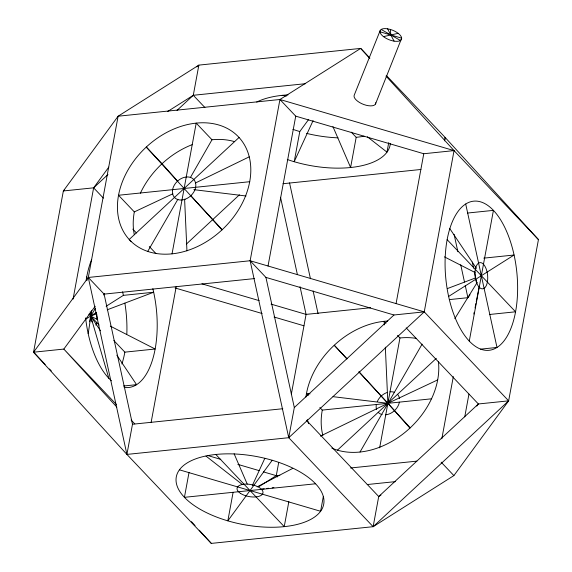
<?xml version="1.0" encoding="UTF-8"?>
<svg xmlns="http://www.w3.org/2000/svg" width="572" height="572" viewBox="0 0 572 572"><rect width="100%" height="100%" fill="white"/><g stroke="black" fill="none" stroke-linecap="round" stroke-linejoin="round"><path stroke-width="0.86" d="M88.195 333.662L91.677 310.853M386.379 75.49L445.087 137.394L538.445 239.596L508.644 400.85L453.889 475.589L373.137 526.69L211.304 543.4L126.912 454.411L33.555 352.209L63.356 190.955L118.111 116.216L198.863 65.115L360.696 48.405L369.869 58.079M73.059 299.127L93.629 187.83L108.794 167.124M385.993 76.097L454.046 150.608L424.245 311.862L288.738 437.702L126.912 454.411L88.302 277.463L118.111 116.216L279.937 99.499L454.046 150.608L538.445 239.596M89.59 321.822L91.563 311.147M126.912 454.411L132.482 424.245L104.097 294.115L88.302 277.463L33.555 352.209L45.174 364.457M177.005 110.403L193.286 95.281L198.863 65.115L196.897 66.938M172.043 253.846L196.203 123.123L211.99 139.768A74.961 56.106 -43.5 0 1 234.52 141.634M151.144 422.265L176.248 286.45M189.046 472.329L184.427 497.325L315.622 483.776M88.302 277.463L250.136 260.753L424.245 311.862L508.644 400.85L373.137 526.69L288.738 437.702L250.136 260.753L279.937 99.499L360.696 48.405L369.726 58.294M268.032 266.009L295.731 116.152L279.937 99.499M233.09 492.406L227.828 520.849L272.215 460.253M308.665 119.419L299.785 131.546L294.208 161.719L313.091 120.599M258.98 486.593L276.269 475.654L278.7 462.505M291.334 394.151L306.077 314.4L300.021 286.636M288.738 437.702L294.315 407.536L265.923 277.406L250.136 260.753M288.853 501.623L284.234 526.619L215.816 454.483M351.279 132.153L356.184 137.323L350.607 167.489L332.933 126.605M323.302 496.61L320.599 511.268A74.961 34.656 10.5 0 1 195.517 506.427A74.961 34.656 10.5 0 1 233.955 453.953A74.961 34.656 10.5 0 1 320.599 511.268L179.451 469.834M388.724 142.657L386.972 152.138L367.403 136.815M396.074 303.596L423.773 153.739L454.046 150.608M379.651 447.826L399.957 337.959L397.526 335.399M373.137 526.69L378.714 496.525L478.371 403.975L508.644 400.85M444.451 140.841L445.087 137.394L445.474 139.132M441.827 438.788L453.324 376.562M469.269 341.091L493.429 210.367L467.474 213.049M464.743 416.874L468.954 394.087M401.422 39.482L400.45 40.49A11.533 5.069 21.9 0 1 388.445 39.482A11.533 5.069 21.9 0 1 379.958 31.789L380.216 30.466L381.188 29.451A11.533 5.069 21.9 0 1 387.566 28.814L390.361 29.451A11.533 5.069 21.9 0 1 401.673 38.16L375.497 104.011M473.859 314.028L474.202 312.283M475.053 307.929L475.904 303.582M476.247 301.837L479.136 287.044M380.216 30.466L354.29 95.002A11.533 5.069 21.9 0 0 363.928 104.562A11.533 5.069 21.9 0 0 375.754 102.695M252.245 485.714L264.836 458.301M190.319 177.656L211.99 139.768M360.01 452.03L422.122 344.122M147.655 251.53L177.899 199.249M95.309 308.551L90.655 316.073L108.844 378.307M103.689 295.002L104.619 293.493M454.819 318.625L477.155 282.504M95.202 306.249L63.828 349.077L33.555 352.209M449.335 299.606L467.903 297.69L469.998 294.837M476.798 406.12L478.371 403.975L406.199 327.885M64.665 189.74L63.356 190.955L93.629 187.83L107.958 174.517M239.046 137.48A74.961 56.106 -43.5 0 1 189.432 249.864A74.961 56.106 -43.5 0 1 123.888 178.114A74.961 56.106 -43.5 0 1 239.046 137.48L129.2 239.489L131.017 241.413M186.379 244.072L239.403 194.83M294.315 407.536L393.972 314.986L424.245 311.862M337.48 450.121L436.336 358.315M167.725 111.454L193.286 95.281L305.598 83.684M85.621 319.262L96.411 312.434M106.149 306.27L123.388 295.359L153.661 292.235L107.236 309.802M448.612 296.439L514.078 255.019L483.805 258.144M380.966 495.095L378.714 496.525L306.549 420.434M257.143 486.858L292.728 468.389M195.374 183.019L249.213 156.857M320.377 436.114L387.88 403.317L437.687 379.901M134.306 234.699A74.961 56.106 -43.5 0 1 134.313 211.905L172.873 193.772M96.454 313.878L90.655 316.073L100.529 330.823M447.354 288.588L475.546 277.928M383.462 36.622L398.176 33.326M261.533 489.124L264.192 488.795M266.845 488.459L268.618 488.245M272.158 487.802L273.931 487.58M249.721 181.71L118.526 195.259L134.313 211.905M282.99 183.719L420.942 169.476M104.097 294.115L254.426 278.593M370.627 307.736L306.077 314.4L271.078 304.125M113.828 340.512L124.86 352.145L155.141 349.02L110.31 326.119M489.603 314.478L515.558 311.797L447.14 239.661A74.961 35.643 84.1 0 1 508.916 237.158A74.961 35.643 84.1 0 1 487.987 350.371A74.961 35.643 84.1 0 1 447.14 239.661M123.602 386.014L136.579 384.67L116.824 355.169M480.559 349.149L496.996 347.454L465.701 204.004M132.482 424.245L282.818 408.723M319.855 407.529L322.279 410.095L431.317 398.834M263.463 471.893L276.269 475.654L279.808 475.289M350.55 467.982L416.881 461.132M367.224 484.541L395.524 481.617M193.851 189.668L246.046 195.996M310.031 393.872L306.492 393.443L308.315 395.366M333.033 396.668L387.88 403.317L409.931 428.099M282.189 95.352L286.515 95.989M379.958 31.789L401.673 38.16M295.731 116.152L423.773 153.739M265.923 277.406L393.972 314.986M201.93 283.834L259.123 300.622M175.068 287.959L262.119 313.513M274.067 317.017L303.939 325.79M207.979 455.605L220.785 459.366M237.859 464.378L259.195 470.642M444.387 256.849L475.053 272.515M97.733 319.691L90.655 316.073L90.219 311.719M381.188 29.451L400.45 40.49M205.992 456.084L242.335 484.534M193.286 95.281L204.905 107.536M385.993 323.23L384.169 321.307L384.327 324.875M346.997 358.687L334.248 345.245L346.904 358.944M441.141 462.14L453.889 475.589M93.629 187.83L103.418 198.148M132.775 229.1L136.443 232.968M149.285 246.511L156.013 253.603M276.269 475.654L277.484 476.934M88.846 314.171L99.12 325.003M116.423 404.533L63.828 349.077L116.824 407.1M131.102 420.012L134.77 423.881M49.457 368.976L51.287 370.906M358.951 372L387.88 403.317L385.335 347.161M190.755 195.66L222.086 229.594M359.03 371.743L410.124 427.677M221.965 229.915L146.282 147.054L162.069 163.706L177.742 181.31M191.434 521.643L195.045 525.596M199.263 530.215L211.304 543.4M449.742 228.521L476.412 268.354M387.566 28.814L394.065 41.127M234.112 453.753L247.197 484.012M472.286 262.04L473.616 268.139M474.374 271.628L475.704 277.727M476.09 279.472L476.848 282.961M454.089 234.356L457.872 251.709M460.71 264.722L464.5 282.075M465.258 285.542L467.903 297.69M289.539 182.868L310.453 278.75M313.113 290.955L318.061 313.613M280.523 197.283L297.368 274.496M90.104 313.549L91.935 321.957M86.722 276.877L87.066 280.359M390.361 29.451L390.819 34.971M184.606 199.185L186.944 250.886M140.369 193.229A74.961 56.106 -43.5 0 1 192.249 144.623M390.311 143.586A74.961 34.656 10.5 0 1 287.301 159.509M256.692 102.073A74.961 34.656 10.5 0 1 288.023 94.895M364.035 136.207A74.961 34.656 10.5 0 1 356.184 137.323M338.045 137.845A74.961 34.656 10.5 0 1 306.578 133.376M299.785 131.546A74.961 34.656 10.5 0 1 292.878 129.336M152.846 288.71A74.961 35.643 84.1 0 1 124.16 387.387M111.426 380.816A74.961 35.643 84.1 0 1 85.614 317.918M86.165 280.158A74.961 35.643 84.1 0 1 91.692 259.473M122.572 291.834A74.961 35.643 84.1 0 1 123.388 295.359M124.868 303.139A74.961 35.643 84.1 0 1 126.827 333.998M124.86 352.145A74.961 35.643 84.1 0 1 121.907 364.021M96.718 314.107A13.177 6.263 84.1 0 1 97.011 319.226M96.668 322.415A13.177 6.263 84.1 0 1 95.91 325.175M438.395 361.447A74.961 56.106 -43.5 0 1 404.983 432.396A74.961 56.106 -43.5 0 1 331.839 448.112M308.623 423.666A74.961 56.106 -43.5 0 1 307.3 419.619M305.927 397.018A74.961 56.106 -43.5 0 1 387.744 321.035M397.533 394.351A13.177 9.867 -43.5 0 1 399.485 398.498M399.413 402.13A13.177 9.867 -43.5 0 1 385.75 414.814M382.16 414.586A13.177 9.867 -43.5 0 1 378.221 412.29M376.598 409.473A13.177 9.867 -43.5 0 1 376.34 404.511M377.284 401.494A13.177 9.867 -43.5 0 1 386.944 392.528M390.004 391.827A13.177 9.867 -43.5 0 1 394.251 392.249M322.865 435.435A74.961 56.106 -43.5 0 1 322.279 410.095M399.957 337.959A74.961 56.106 -43.5 0 1 416.523 338.431M475.332 269.391A13.177 6.263 84.1 0 0 482.518 288.853A13.177 6.263 84.1 0 0 486.193 268.947A13.177 6.263 84.1 0 0 475.332 269.391M185.056 199.278A13.177 9.867 -43.5 0 0 193.779 179.515A13.177 9.867 -43.5 0 0 173.53 186.658A13.177 9.867 -43.5 0 0 185.056 199.278M240.44 493.343A13.177 6.092 10.5 0 0 262.434 494.194A13.177 6.092 10.5 0 0 247.197 484.119A13.177 6.092 10.5 0 0 240.44 493.343"/></g></svg>
